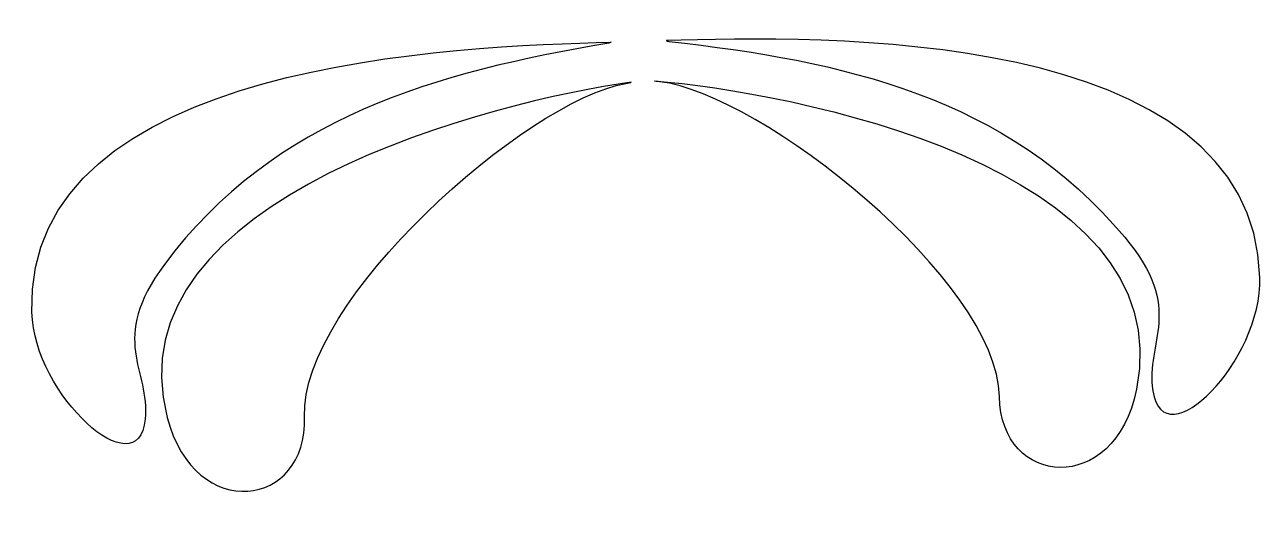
# Model space of a CAD drawing. Header units: centimetres. Extents: x -6.2 to 6.1, y -2.6 to 2.4.
import ezdxf

# ---------------------------------------------------------------- set-up
doc = ezdxf.new("R2010")
doc.units = ezdxf.units.CM
doc.header["$MEASUREMENT"] = 0
doc.layers.add('Camada 1', color=7, linetype='Continuous')

msp = doc.modelspace()

# ---------------------------------------------------------------- linework, layer by layer
at = {"layer": 'Camada 1'}
for points, knots in [([(0.20415, 2.23298), (1.68852, 2.27484), (6.03562, 2.38993), (6.1065, -0.12136), (6.1065, -0.12136), (6.12997, -0.95385), (5.15016, -1.93743), (5.04113, -1.24851), (5.04113, -1.24851), (4.96353, -0.7575), (5.36903, -0.44777), (4.76313, 0.27726), (4.76313, 0.27726), (3.59167, 1.67918), (1.94696, 2.03301), (0.22701, 2.22409), (0.22701, 2.22409), (0.22021, 2.22485), (0.20061, 2.23118), (0.20415, 2.23298)], [0, 0, 0, 0, 0.16666667, 0.16666667, 0.16666667, 0.16666667, 0.33333333, 0.33333333, 0.33333333, 0.33333333, 0.5, 0.5, 0.5, 0.5, 0.66666667, 0.66666667, 0.66666667, 0.66666667, 1, 1, 1, 1]), ([(-0.34594, 2.21742), (-1.83015, 2.17554), (-6.17694, 2.04544), (-6.10608, -0.46588), (-6.10608, -0.46588), (-6.08266, -1.29834), (-5.04891, -2.22509), (-4.97898, -1.53117), (-4.97898, -1.53117), (-4.92916, -1.03661), (-5.35138, -0.75015), (-4.78734, 0.00786), (-4.78734, 0.00786), (-3.69673, 1.47355), (-2.07462, 1.91958), (-0.36816, 2.20726), (-0.36816, 2.20726), (-0.36153, 2.20837), (-0.34219, 2.21589), (-0.34594, 2.21742)], [0, 0, 0, 0, 0.16666667, 0.16666667, 0.16666667, 0.16666667, 0.33333333, 0.33333333, 0.33333333, 0.33333333, 0.5, 0.5, 0.5, 0.5, 0.66666667, 0.66666667, 0.66666667, 0.66666667, 1, 1, 1, 1]), ([(-0.14721, 1.81787), (-0.14255, 1.81456), (-0.18147, 1.80861), (-0.1979, 1.80583), (-0.1979, 1.80583), (-1.19377, 1.63753), (-3.44458, -0.36222), (-3.3951, -1.508), (-3.3951, -1.508), (-3.35626, -2.40835), (-4.48431, -2.57483), (-4.76072, -1.51287), (-4.76072, -1.51287), (-5.33331, 0.68662), (-1.45203, 1.63819), (-0.14721, 1.81787)], [0, 0, 0, 0, 0.2, 0.2, 0.2, 0.2, 0.4, 0.4, 0.4, 0.4, 0.6, 0.6, 0.6, 0.6, 1, 1, 1, 1]), ([(0.08501, 1.83264), (0.0807, 1.82912), (0.11975, 1.82536), (0.13639, 1.82349), (0.13639, 1.82349), (1.14014, 1.71157), (3.50009, -0.15805), (3.5153, -1.30478), (3.5153, -1.30478), (3.52723, -2.20595), (4.66277, -2.30856), (4.87896, -1.23271), (4.87896, -1.23271), (5.32667, 0.99555), (1.3979, 1.7268), (0.08501, 1.83264)], [0, 0, 0, 0, 0.2, 0.2, 0.2, 0.2, 0.4, 0.4, 0.4, 0.4, 0.6, 0.6, 0.6, 0.6, 1, 1, 1, 1])]:
    msp.add_open_spline(points, degree=3, knots=knots, dxfattribs=at)

doc.saveas('drawing.dxf')
